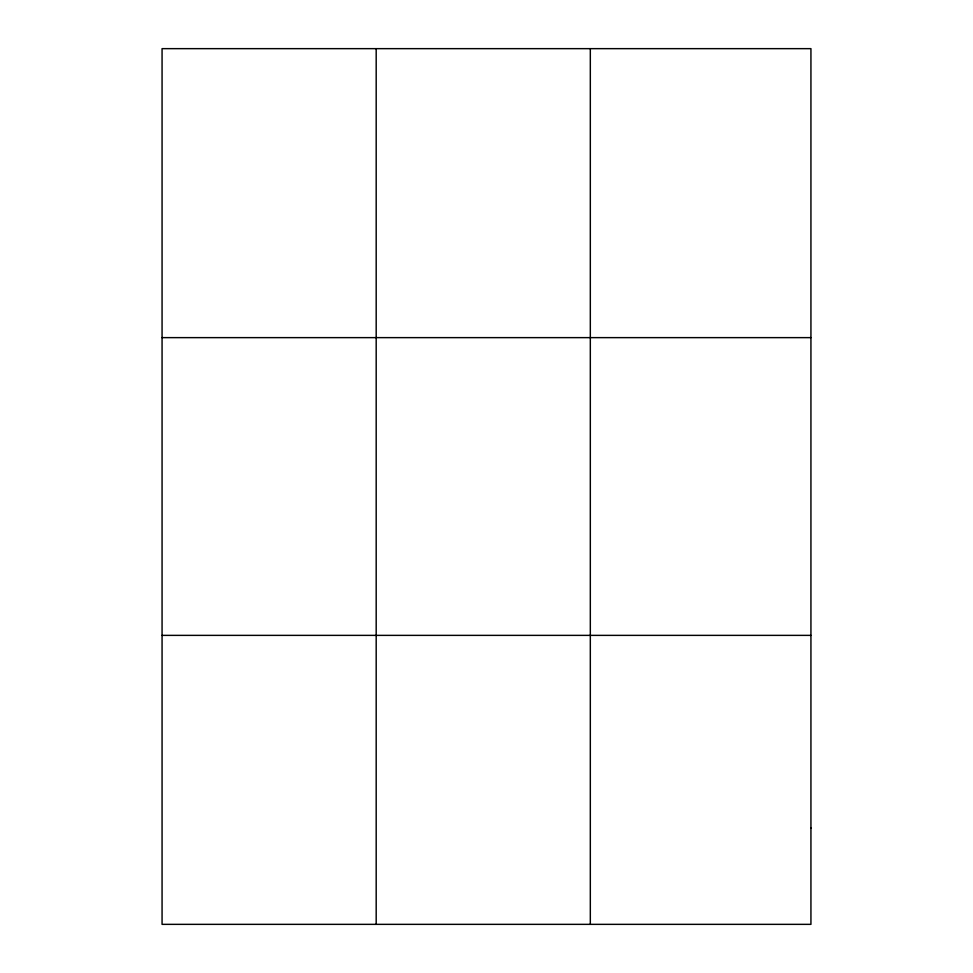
<?xml version="1.0" encoding="UTF-8"?>
<svg xmlns="http://www.w3.org/2000/svg" width="973" height="973" viewBox="0 0 973 973"><rect width="100%" height="100%" fill="white"/><g stroke="black" fill="none" stroke-linecap="round" stroke-linejoin="round"><path stroke-width="1.46" d="M376.186 924.35L376.186 48.65M590.319 924.35L590.319 48.65M162.065 337.631L810.935 337.631M162.065 635.369L810.935 635.369M810.935 828.023L810.935 924.35L162.065 924.35L162.065 48.65L810.935 48.65L810.935 828.023"/></g></svg>
